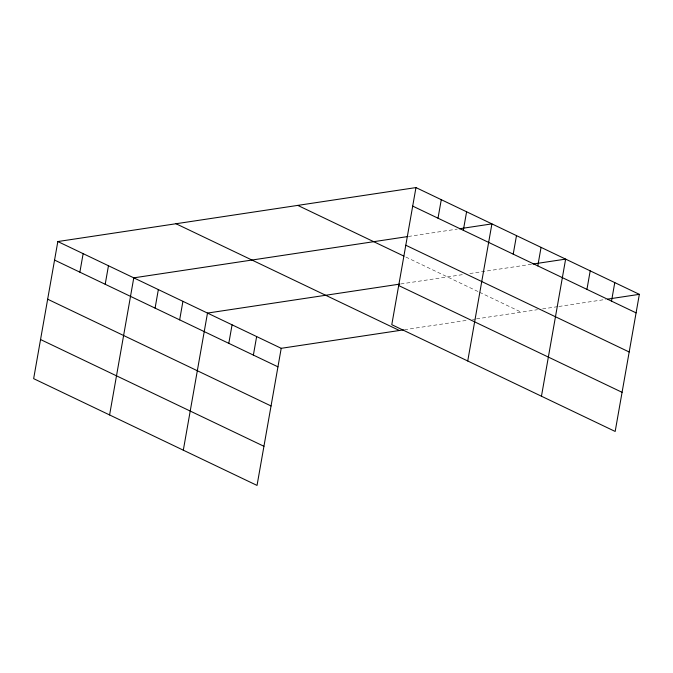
<?xml version="1.0" encoding="UTF-8"?>
<svg xmlns="http://www.w3.org/2000/svg" width="673" height="673" viewBox="0 0 673 673"><rect width="100%" height="100%" fill="white"/><g stroke="black" fill="none" stroke-linecap="round" stroke-linejoin="round"><path stroke-width="0.5" stroke-dasharray="3.37 2.52" d="M408.368 236.467L457.27 229.098M400.772 283.956L464.765 274.306M469.863 273.541L532.006 264.178M404.473 329.736L467.382 320.255M472.463 319.49L475.5 319.036M476.518 318.884L537.466 309.698M542.564 308.932L557.841 306.627M558.859 306.476L605.725 299.409M405.861 257.044L478.638 291.83M479.58 292.275L521.163 312.154"/><path stroke-width="1.01" d="M415.964 187.582L391.787 324.689L615.172 431.452L639.35 294.345L415.964 187.582L57.828 241.548L33.65 378.655L257.036 485.418L281.213 348.311L403.455 329.888M79.877 272.17L83.141 253.645M105.198 284.275L108.462 265.751M109.598 414.955L133.776 277.848L407.35 236.618M155.084 308.116L158.348 289.592M179.657 319.86L182.921 301.336M183.317 450.187L207.494 313.08L399.754 284.107M228.803 343.348L232.067 324.823M253.376 355.092L256.64 336.567M438.014 218.203L441.278 199.679M463.327 230.301L466.599 211.776M467.735 360.989L491.913 223.882L459.314 228.795M513.221 254.142L516.485 235.626M537.794 265.885L541.058 247.37M541.454 396.22L565.631 259.113L533.033 264.026M586.94 289.373L590.204 270.857M611.513 301.125L614.777 282.601M607.769 299.098L639.35 294.345M412.692 206.098L636.086 312.869M405.794 245.233L629.188 351.996M297.777 205.391L403.968 256.144M398.685 285.554L622.071 392.317M176.006 223.739L399.4 330.502M57.828 241.548L281.213 348.311M54.563 260.072L277.949 366.835M47.657 299.207L271.051 405.97M40.548 339.529L263.942 446.292"/></g></svg>
